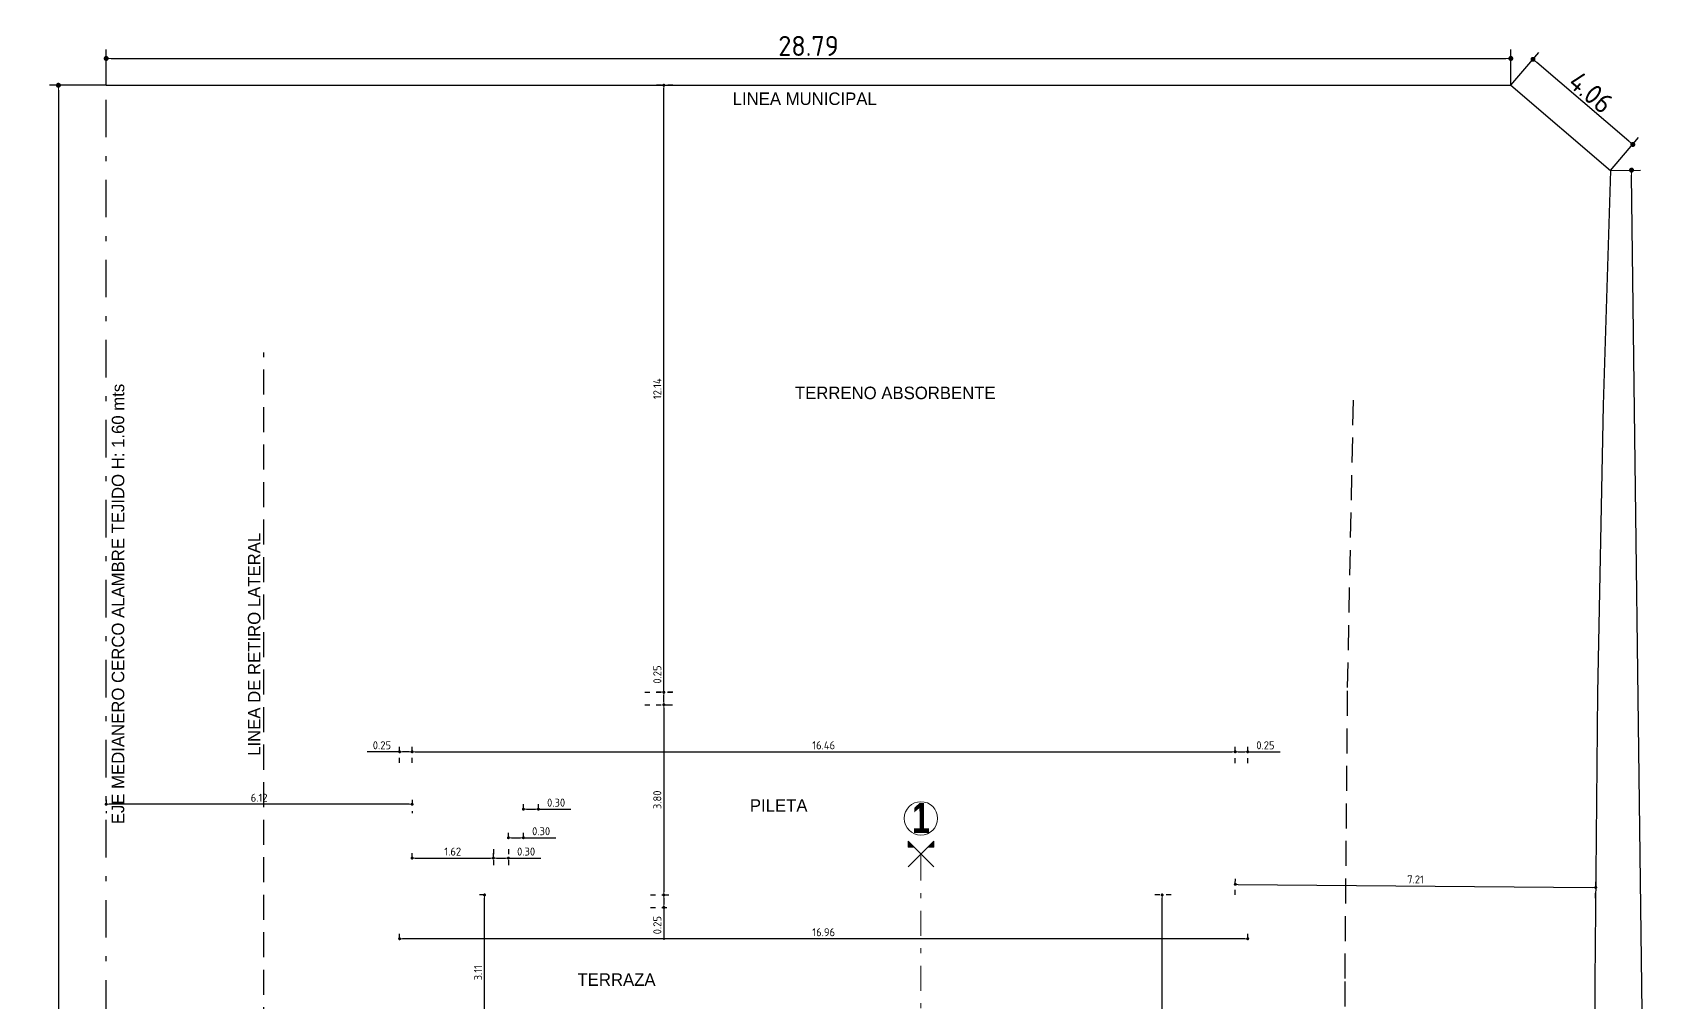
# Model space of a CAD drawing. Extents: x 233 to 569, y -241 to -74.
# Drawn here: x 233.48 to 266.27, y -166.08 to -146.7 of the extents above; entities that cross this region are included whole.
import ezdxf
from ezdxf.enums import TextEntityAlignment as Align

# ---------------------------------------------------------------- set-up
doc = ezdxf.new("R2010")
doc.units = 0
doc.header["$MEASUREMENT"] = 0
for name, pattern in [('CENTER', [2, 1.25, -0.25, 0.25, -0.25]), ('DASHDOT', [1, 0.5, -0.25, 0, -0.25]), ('DOT2', [0.125, 0, -0.125]), ('TRAZOS', [0.75, 0.5, -0.25])]:
    doc.linetypes.add(name, pattern=pattern)
doc.layers.get('0').update_dxf_attribs({"linetype": 'CONTINUOUS', "lineweight": 50})
doc.layers.get('DEFPOINTS').update_dxf_attribs({"linetype": 'CONTINUOUS'})
for name, color, linetype, lineweight in [('00 EJES DE REPLANTEO MODEL 1 Y 2', 1, 'CENTER', 20), ('COTAS', 1, 'CONTINUOUS', 9), ('TECHOS', 3, 'CONTINUOUS', 40), ('TEXTOGREEN', 3, 'CONTINUOUS', 40)]:
    doc.layers.add(name, color=color, linetype=linetype, lineweight=lineweight)
doc.layers.add('2D TERRENO RETIROS', color=205, linetype='CONTINUOUS')
doc.layers.add('2D TERRENOS', color=2, linetype='CONTINUOUS')
doc.styles.add('ARIAL', font='')
doc.styles.add('DIN', font='bahnschrift.ttf')
doc.styles.add('SANSSERIFBOLD', font='', dxfattribs={"width": 0.8, "height": 0.32774})
doc.styles.get("Standard").update_dxf_attribs({"font": 'bahnschrift.ttf'})
doc.styles.get('ARIAL').set_extended_font_data('DIN')
doc.styles.get('SANSSERIFBOLD').set_extended_font_data('Sitka Banner Semibold', bold=True)
doc.dimstyles.new('PLANTA', dxfattribs={"dimscale": 0, "dimtxt": 0.16, "dimasz": 0.06, "dimexe": 0.18, "dimexo": 0, "dimgap": 0.05, "dimtad": 1, "dimzin": 0, "dimdsep": 46, "dimtxsty": 'ARIAL', "dimblk1": 'DOT', "dimblk2": 'DOT', "dimsah": 1, "dimcen": 0.09, "dimclrd": 1, "dimclre": 1, "dimclrt": 3, "dimadec": 0, "dimazin": 0, "dimtfac": 1, "dimtofl": 0, "dimtmove": 0, "dimatfit": 3, "dimldrblk": 'DOT', "dimfxl": 0.18, "dimtolj": 1, "dimtzin": 0, "dimarcsym": 0})
doc.dimstyles.new('TERRENO100', dxfattribs={"dimscale": 0, "dimtxt": 0.4, "dimasz": 0.1, "dimexe": 0.18, "dimexo": 0, "dimgap": 0.05, "dimtad": 1, "dimzin": 0, "dimdsep": 46, "dimtxsty": 'ARIAL', "dimblk1": 'DOT', "dimblk2": 'DOT', "dimsah": 1, "dimcen": 0.09, "dimclrd": 1, "dimclre": 1, "dimclrt": 7, "dimadec": 0, "dimazin": 0, "dimtfac": 1, "dimtofl": 0, "dimtmove": 0, "dimatfit": 3, "dimldrblk": 'DOT', "dimfxl": 1, "dimtolj": 1, "dimtzin": 0, "dimarcsym": 0})

# ---------------------------------------------------------------- blocks, each defined once
blk = doc.blocks.new('_DOT')
at = {"color": 0, "linetype": 'ByBlock'}
blk.add_line((-0.5, 0), (-1, 0), dxfattribs=at)
at = {"color": 0, "linetype": 'ByBlock', "const_width": 0.5}
blk.add_lwpolyline([(-0.25, 0, 1), (0.25, 0, 1)], format="xyb", close=True, dxfattribs=at)
blk = doc.blocks.new('*D297')
at = {"layer": 'COTAS', "color": 1, "linetype": 'DOT2', "lineweight": -2, "transparency": 16777216}
for p, q in [((241.06, -161.074), (241.06, -160.894)), ((257.517, -161.074), (257.517, -160.894))]:
    blk.add_line(p, q, dxfattribs=at)
at = {"layer": 'COTAS', "color": 1, "lineweight": -2, "transparency": 16777216}
blk.add_line((241.12, -161.074), (257.457, -161.074), dxfattribs=at)
at = {"layer": 'DEFPOINTS', "color": 0, "transparency": 16777216}
for p in [(241.06, -161.074), (257.517, -161.074), (257.517, -161.074)]:
    blk.add_point(p, dxfattribs=at)
at = {"layer": 'COTAS', "color": 1, "lineweight": -2, "transparency": 16777216, "xscale": 0.06, "yscale": 0.06, "zscale": 0.06, "rotation": 180}
blk.add_blockref('_DOT', (241.06, -161.074), dxfattribs=at)
at = {"layer": 'COTAS', "color": 1, "lineweight": -2, "transparency": 16777216, "xscale": 0.06, "yscale": 0.06, "zscale": 0.06}
blk.add_blockref('_DOT', (257.517, -161.074), dxfattribs=at)
at = {"layer": 'COTAS', "color": 3, "transparency": 16777216, "insert": (249.289, -160.944), "char_height": 0.16, "attachment_point": 5, "style": 'ARIAL'}
blk.add_mtext('\\A1;16.46', dxfattribs=at)
blk = doc.blocks.new('*D298')
at = {"layer": 'COTAS', "color": 1, "linetype": 'DOT2', "lineweight": -2, "transparency": 16777216}
for p, q in [((246.092, -160.133), (246.272, -160.133)), ((246.092, -163.936), (246.272, -163.936))]:
    blk.add_line(p, q, dxfattribs=at)
at = {"layer": 'COTAS', "color": 1, "lineweight": -2, "transparency": 16777216}
blk.add_line((246.092, -160.193), (246.092, -163.876), dxfattribs=at)
at = {"layer": 'DEFPOINTS', "color": 0, "transparency": 16777216}
for p in [(246.092, -160.133), (246.092, -163.936), (246.092, -163.936)]:
    blk.add_point(p, dxfattribs=at)
at = {"layer": 'COTAS', "color": 1, "lineweight": -2, "transparency": 16777216, "xscale": 0.06, "yscale": 0.06, "zscale": 0.06}
for p, rotation in [((246.092, -160.133), 90), ((246.092, -163.936), 270)]:
    blk.add_blockref('_DOT', p, dxfattribs=dict(at, rotation=rotation))
at = {"layer": 'COTAS', "color": 3, "transparency": 16777216, "insert": (245.962, -162.034), "char_height": 0.16, "attachment_point": 5, "rotation": 90, "style": 'ARIAL'}
blk.add_mtext('\\A1;3.80', dxfattribs=at)
blk = doc.blocks.new('*D299')
at = {"layer": 'COTAS', "color": 1, "linetype": 'DOT2', "lineweight": -2, "transparency": 16777216}
for p, q in [((242.508, -163.936), (242.328, -163.936)), ((242.508, -167.046), (242.328, -167.046))]:
    blk.add_line(p, q, dxfattribs=at)
at = {"layer": 'COTAS', "color": 1, "lineweight": -2, "transparency": 16777216}
blk.add_line((242.508, -166.986), (242.508, -163.996), dxfattribs=at)
at = {"layer": 'DEFPOINTS', "color": 0, "transparency": 16777216}
for p in [(242.508, -163.936), (242.508, -163.936), (242.508, -167.046)]:
    blk.add_point(p, dxfattribs=at)
at = {"layer": 'COTAS', "color": 1, "lineweight": -2, "transparency": 16777216, "xscale": 0.06, "yscale": 0.06, "zscale": 0.06}
for p, rotation in [((242.508, -163.936), 90), ((242.508, -167.046), 270)]:
    blk.add_blockref('_DOT', p, dxfattribs=dict(at, rotation=rotation))
at = {"layer": 'COTAS', "color": 3, "transparency": 16777216, "insert": (242.378, -165.491), "char_height": 0.16, "attachment_point": 5, "rotation": 90, "style": 'ARIAL'}
blk.add_mtext('\\A1;3.11', dxfattribs=at)
blk = doc.blocks.new('*D300')
at = {"layer": 'COTAS', "color": 1, "linetype": 'DOT2', "lineweight": -2, "transparency": 16777216}
for p, q in [((256.236, -163.936), (255.876, -163.936)), ((256.236, -169.306), (255.876, -169.306))]:
    blk.add_line(p, q, dxfattribs=at)
at = {"layer": 'COTAS', "color": 1, "lineweight": -2, "transparency": 16777216}
blk.add_line((256.056, -169.246), (256.056, -163.996), dxfattribs=at)
at = {"layer": 'DEFPOINTS', "color": 0, "transparency": 16777216}
for p in [(256.056, -163.936), (256.236, -163.936), (256.236, -169.306)]:
    blk.add_point(p, dxfattribs=at)
at = {"layer": 'COTAS', "color": 1, "lineweight": -2, "transparency": 16777216, "xscale": 0.06, "yscale": 0.06, "zscale": 0.06}
for p, rotation in [((256.056, -163.936), 90), ((256.056, -169.306), 270)]:
    blk.add_blockref('_DOT', p, dxfattribs=dict(at, rotation=rotation))
at = {"layer": 'COTAS', "color": 3, "transparency": 16777216, "insert": (255.926, -166.621), "char_height": 0.16, "attachment_point": 5, "rotation": 90, "style": 'ARIAL'}
blk.add_mtext('\\A1;5.37', dxfattribs=at)
blk = doc.blocks.new('*D301')
at = {"layer": 'COTAS', "color": 1, "linetype": 'DOT2', "lineweight": -2, "transparency": 16777216}
for p, q in [((240.81, -164.812), (240.81, -164.632)), ((257.767, -164.812), (257.767, -164.632))]:
    blk.add_line(p, q, dxfattribs=at)
at = {"layer": 'COTAS', "color": 1, "lineweight": -2, "transparency": 16777216}
blk.add_line((257.707, -164.812), (240.87, -164.812), dxfattribs=at)
at = {"layer": 'DEFPOINTS', "color": 0, "transparency": 16777216}
for p in [(240.81, -164.812), (240.81, -164.812), (257.767, -164.812)]:
    blk.add_point(p, dxfattribs=at)
at = {"layer": 'COTAS', "color": 1, "lineweight": -2, "transparency": 16777216, "xscale": 0.06, "yscale": 0.06, "zscale": 0.06, "rotation": 180}
blk.add_blockref('_DOT', (240.81, -164.812), dxfattribs=at)
at = {"layer": 'COTAS', "color": 1, "lineweight": -2, "transparency": 16777216, "xscale": 0.06, "yscale": 0.06, "zscale": 0.06}
blk.add_blockref('_DOT', (257.767, -164.812), dxfattribs=at)
at = {"layer": 'COTAS', "color": 3, "transparency": 16777216, "insert": (249.289, -164.682), "char_height": 0.16, "attachment_point": 5, "style": 'ARIAL'}
blk.add_mtext('\\A1;16.96', dxfattribs=at)
blk = doc.blocks.new('*D375')
at = {"layer": 'COTAS', "color": 1, "linetype": 'DOT2', "lineweight": -2, "transparency": 16777216}
for p, q in [((241.06, -163.199), (241.06, -163.019)), ((242.685, -163.199), (242.685, -163.019))]:
    blk.add_line(p, q, dxfattribs=at)
at = {"layer": 'COTAS', "color": 1, "lineweight": -2, "transparency": 16777216}
blk.add_line((241.12, -163.199), (242.625, -163.199), dxfattribs=at)
at = {"layer": 'DEFPOINTS', "color": 0, "transparency": 16777216}
for p in [(241.06, -163.199), (242.685, -163.199), (242.685, -163.199)]:
    blk.add_point(p, dxfattribs=at)
at = {"layer": 'COTAS', "color": 1, "lineweight": -2, "transparency": 16777216, "xscale": 0.06, "yscale": 0.06, "zscale": 0.06, "rotation": 180}
blk.add_blockref('_DOT', (241.06, -163.199), dxfattribs=at)
at = {"layer": 'COTAS', "color": 1, "lineweight": -2, "transparency": 16777216, "xscale": 0.06, "yscale": 0.06, "zscale": 0.06}
blk.add_blockref('_DOT', (242.685, -163.199), dxfattribs=at)
at = {"layer": 'COTAS', "color": 3, "transparency": 16777216, "insert": (241.872, -163.069), "char_height": 0.16, "attachment_point": 5, "style": 'ARIAL'}
blk.add_mtext('\\A1;1.62', dxfattribs=at)
blk = doc.blocks.new('*D376')
at = {"layer": 'COTAS', "color": 1, "linetype": 'DOT2', "lineweight": -2, "transparency": 16777216}
for p, q in [((242.685, -163.019), (242.685, -163.379)), ((242.985, -163.019), (242.985, -163.379))]:
    blk.add_line(p, q, dxfattribs=at)
at = {"layer": 'COTAS', "color": 1, "lineweight": -2, "transparency": 16777216}
for p, q in [((242.745, -163.199), (242.925, -163.199)), ((242.985, -163.199), (243.632, -163.199))]:
    blk.add_line(p, q, dxfattribs=at)
at = {"layer": 'DEFPOINTS', "color": 0, "transparency": 16777216}
for p in [(242.685, -163.019), (242.985, -163.019), (242.985, -163.199)]:
    blk.add_point(p, dxfattribs=at)
at = {"layer": 'COTAS', "color": 1, "lineweight": -2, "transparency": 16777216, "xscale": 0.06, "yscale": 0.06, "zscale": 0.06, "rotation": 180}
blk.add_blockref('_DOT', (242.685, -163.199), dxfattribs=at)
at = {"layer": 'COTAS', "color": 1, "lineweight": -2, "transparency": 16777216, "xscale": 0.06, "yscale": 0.06, "zscale": 0.06}
blk.add_blockref('_DOT', (242.985, -163.199), dxfattribs=at)
at = {"layer": 'COTAS', "color": 3, "transparency": 16777216, "insert": (243.339, -163.069), "char_height": 0.16, "attachment_point": 5, "style": 'ARIAL'}
blk.add_mtext('\\A1;0.30', dxfattribs=at)
blk = doc.blocks.new('*D377')
at = {"layer": 'COTAS', "color": 1, "linetype": 'DOT2', "lineweight": -2, "transparency": 16777216}
for p, q in [((242.985, -162.792), (242.985, -162.612)), ((243.285, -162.792), (243.285, -162.612))]:
    blk.add_line(p, q, dxfattribs=at)
at = {"layer": 'COTAS', "color": 1, "lineweight": -2, "transparency": 16777216}
for p, q in [((243.045, -162.792), (243.225, -162.792)), ((243.285, -162.792), (243.932, -162.792))]:
    blk.add_line(p, q, dxfattribs=at)
at = {"layer": 'DEFPOINTS', "color": 0, "transparency": 16777216}
for p in [(242.985, -162.792), (243.285, -162.792), (243.285, -162.792)]:
    blk.add_point(p, dxfattribs=at)
at = {"layer": 'COTAS', "color": 1, "lineweight": -2, "transparency": 16777216, "xscale": 0.06, "yscale": 0.06, "zscale": 0.06, "rotation": 180}
blk.add_blockref('_DOT', (242.985, -162.792), dxfattribs=at)
at = {"layer": 'COTAS', "color": 1, "lineweight": -2, "transparency": 16777216, "xscale": 0.06, "yscale": 0.06, "zscale": 0.06}
blk.add_blockref('_DOT', (243.285, -162.792), dxfattribs=at)
at = {"layer": 'COTAS', "color": 3, "transparency": 16777216, "insert": (243.639, -162.662), "char_height": 0.16, "attachment_point": 5, "style": 'ARIAL'}
blk.add_mtext('\\A1;0.30', dxfattribs=at)
blk = doc.blocks.new('*D378')
at = {"layer": 'COTAS', "color": 1, "linetype": 'DOT2', "lineweight": -2, "transparency": 16777216}
for p, q in [((243.285, -162.221), (243.285, -162.041)), ((243.585, -162.221), (243.585, -162.041))]:
    blk.add_line(p, q, dxfattribs=at)
at = {"layer": 'COTAS', "color": 1, "lineweight": -2, "transparency": 16777216}
for p, q in [((243.345, -162.221), (243.525, -162.221)), ((243.585, -162.221), (244.232, -162.221))]:
    blk.add_line(p, q, dxfattribs=at)
at = {"layer": 'DEFPOINTS', "color": 0, "transparency": 16777216}
for p in [(243.285, -162.221), (243.585, -162.221), (243.585, -162.221)]:
    blk.add_point(p, dxfattribs=at)
at = {"layer": 'COTAS', "color": 1, "lineweight": -2, "transparency": 16777216, "xscale": 0.06, "yscale": 0.06, "zscale": 0.06, "rotation": 180}
blk.add_blockref('_DOT', (243.285, -162.221), dxfattribs=at)
at = {"layer": 'COTAS', "color": 1, "lineweight": -2, "transparency": 16777216, "xscale": 0.06, "yscale": 0.06, "zscale": 0.06}
blk.add_blockref('_DOT', (243.585, -162.221), dxfattribs=at)
at = {"layer": 'COTAS', "color": 3, "transparency": 16777216, "insert": (243.939, -162.091), "char_height": 0.16, "attachment_point": 5, "style": 'ARIAL'}
blk.add_mtext('\\A1;0.30', dxfattribs=at)
blk = doc.blocks.new('*D379')
at = {"layer": 'COTAS', "color": 1, "lineweight": -2, "transparency": 16777216}
for p, q in [((246.092, -159.883), (246.092, -159.235)), ((246.092, -160.073), (246.092, -159.943))]:
    blk.add_line(p, q, dxfattribs=at)
at = {"layer": 'COTAS', "color": 1, "linetype": 'DOT2', "lineweight": -2, "transparency": 16777216}
for p, q in [((245.715, -159.883), (246.272, -159.883)), ((245.715, -160.133), (246.272, -160.133))]:
    blk.add_line(p, q, dxfattribs=at)
at = {"layer": 'DEFPOINTS', "color": 0, "transparency": 16777216}
for p in [(245.715, -159.883), (246.092, -159.883), (245.715, -160.133)]:
    blk.add_point(p, dxfattribs=at)
at = {"layer": 'COTAS', "color": 1, "lineweight": -2, "transparency": 16777216, "xscale": 0.06, "yscale": 0.06, "zscale": 0.06}
for p, rotation in [((246.092, -159.883), 90), ((246.092, -160.133), 270)]:
    blk.add_blockref('_DOT', p, dxfattribs=dict(at, rotation=rotation))
at = {"layer": 'COTAS', "color": 3, "transparency": 16777216, "insert": (245.962, -159.529), "char_height": 0.16, "attachment_point": 5, "rotation": 90, "style": 'ARIAL'}
blk.add_mtext('\\A1;0.25', dxfattribs=at)
blk = doc.blocks.new('*D380')
at = {"layer": 'COTAS', "color": 1, "linetype": 'DOT2', "lineweight": -2, "transparency": 16777216}
for p, q in [((245.825, -163.936), (246.272, -163.936)), ((245.825, -164.186), (246.272, -164.186))]:
    blk.add_line(p, q, dxfattribs=at)
at = {"layer": 'COTAS', "color": 1, "lineweight": -2, "transparency": 16777216}
for p, q in [((246.092, -163.996), (246.092, -164.126)), ((246.092, -164.186), (246.092, -164.833))]:
    blk.add_line(p, q, dxfattribs=at)
at = {"layer": 'DEFPOINTS', "color": 0, "transparency": 16777216}
for p in [(245.825, -163.936), (245.825, -164.186), (246.092, -164.186)]:
    blk.add_point(p, dxfattribs=at)
at = {"layer": 'COTAS', "color": 1, "lineweight": -2, "transparency": 16777216, "xscale": 0.06, "yscale": 0.06, "zscale": 0.06}
for p, rotation in [((246.092, -163.936), 90), ((246.092, -164.186), 270)]:
    blk.add_blockref('_DOT', p, dxfattribs=dict(at, rotation=rotation))
at = {"layer": 'COTAS', "color": 3, "transparency": 16777216, "insert": (245.962, -164.54), "char_height": 0.16, "attachment_point": 5, "rotation": 90, "style": 'ARIAL'}
blk.add_mtext('\\A1;0.25', dxfattribs=at)
blk = doc.blocks.new('*D381')
at = {"layer": 'COTAS', "color": 1, "linetype": 'DOT2', "lineweight": -2, "transparency": 16777216}
for p, q in [((240.81, -161.297), (240.81, -160.894)), ((241.06, -161.297), (241.06, -160.894))]:
    blk.add_line(p, q, dxfattribs=at)
at = {"layer": 'COTAS', "color": 1, "lineweight": -2, "transparency": 16777216}
for p, q in [((240.81, -161.074), (240.162, -161.074)), ((241, -161.074), (240.87, -161.074))]:
    blk.add_line(p, q, dxfattribs=at)
at = {"layer": 'DEFPOINTS', "color": 0, "transparency": 16777216}
for p in [(240.81, -161.074), (240.81, -161.297), (241.06, -161.297)]:
    blk.add_point(p, dxfattribs=at)
at = {"layer": 'COTAS', "color": 1, "lineweight": -2, "transparency": 16777216, "xscale": 0.06, "yscale": 0.06, "zscale": 0.06, "rotation": 180}
blk.add_blockref('_DOT', (240.81, -161.074), dxfattribs=at)
at = {"layer": 'COTAS', "color": 1, "lineweight": -2, "transparency": 16777216, "xscale": 0.06, "yscale": 0.06, "zscale": 0.06}
blk.add_blockref('_DOT', (241.06, -161.074), dxfattribs=at)
at = {"layer": 'COTAS', "color": 3, "transparency": 16777216, "insert": (240.456, -160.944), "char_height": 0.16, "attachment_point": 5, "style": 'ARIAL'}
blk.add_mtext('\\A1;0.25', dxfattribs=at)
blk = doc.blocks.new('*D382')
at = {"layer": 'COTAS', "color": 1, "linetype": 'DOT2', "lineweight": -2, "transparency": 16777216}
for p, q in [((257.517, -161.303), (257.517, -160.894)), ((257.767, -161.303), (257.767, -160.894))]:
    blk.add_line(p, q, dxfattribs=at)
at = {"layer": 'COTAS', "color": 1, "lineweight": -2, "transparency": 16777216}
for p, q in [((257.577, -161.074), (257.707, -161.074)), ((257.767, -161.074), (258.415, -161.074))]:
    blk.add_line(p, q, dxfattribs=at)
at = {"layer": 'DEFPOINTS', "color": 0, "transparency": 16777216}
for p in [(257.517, -161.303), (257.767, -161.074), (257.767, -161.303)]:
    blk.add_point(p, dxfattribs=at)
at = {"layer": 'COTAS', "color": 1, "lineweight": -2, "transparency": 16777216, "xscale": 0.06, "yscale": 0.06, "zscale": 0.06, "rotation": 180}
blk.add_blockref('_DOT', (257.517, -161.074), dxfattribs=at)
at = {"layer": 'COTAS', "color": 1, "lineweight": -2, "transparency": 16777216, "xscale": 0.06, "yscale": 0.06, "zscale": 0.06}
blk.add_blockref('_DOT', (257.767, -161.074), dxfattribs=at)
at = {"layer": 'COTAS', "color": 3, "transparency": 16777216, "insert": (258.121, -160.944), "char_height": 0.16, "attachment_point": 5, "style": 'ARIAL'}
blk.add_mtext('\\A1;0.25', dxfattribs=at)
blk = doc.blocks.new('*D383')
at = {"layer": 'COTAS', "color": 1, "linetype": 'DOT2', "lineweight": -2, "transparency": 16777216}
for p, q in [((257.517, -163.936), (257.521, -163.544)), ((264.723, -163.999), (264.726, -163.607))]:
    blk.add_line(p, q, dxfattribs=at)
at = {"layer": 'COTAS', "color": 1, "lineweight": -2, "transparency": 16777216}
blk.add_line((257.579, -163.724), (264.665, -163.787), dxfattribs=at)
at = {"layer": 'DEFPOINTS', "color": 0, "transparency": 16777216}
for p in [(257.517, -163.936), (264.725, -163.787), (264.723, -163.999)]:
    blk.add_point(p, dxfattribs=at)
at = {"layer": 'COTAS', "color": 1, "lineweight": -2, "transparency": 16777216, "xscale": 0.06, "yscale": 0.06, "zscale": 0.06}
for p, rotation in [((257.519, -163.724), 179.4946479050901), ((264.725, -163.787), 359.4946479050901)]:
    blk.add_blockref('_DOT', p, dxfattribs=dict(at, rotation=rotation))
at = {"layer": 'COTAS', "color": 3, "transparency": 16777216, "insert": (261.123, -163.626), "char_height": 0.16, "attachment_point": 5, "rotation": 359.4946, "style": 'ARIAL'}
blk.add_mtext('\\A1;7.21', dxfattribs=at)
blk = doc.blocks.new('*D384')
at = {"layer": 'COTAS', "color": 1, "linetype": 'DOT2', "lineweight": -2, "transparency": 16777216}
for p, q in [((234.943, -162.034), (234.943, -162.303)), ((241.06, -162.034), (241.06, -162.303))]:
    blk.add_line(p, q, dxfattribs=at)
at = {"layer": 'COTAS', "color": 1, "lineweight": -2, "transparency": 16777216}
blk.add_line((241, -162.123), (235.003, -162.123), dxfattribs=at)
at = {"layer": 'DEFPOINTS', "color": 0, "transparency": 16777216}
for p in [(234.943, -162.034), (234.943, -162.123), (241.06, -162.034)]:
    blk.add_point(p, dxfattribs=at)
at = {"layer": 'COTAS', "color": 1, "lineweight": -2, "transparency": 16777216, "xscale": 0.06, "yscale": 0.06, "zscale": 0.06, "rotation": 180}
blk.add_blockref('_DOT', (234.943, -162.123), dxfattribs=at)
at = {"layer": 'COTAS', "color": 1, "lineweight": -2, "transparency": 16777216, "xscale": 0.06, "yscale": 0.06, "zscale": 0.06}
blk.add_blockref('_DOT', (241.06, -162.123), dxfattribs=at)
at = {"layer": 'COTAS', "color": 3, "transparency": 16777216, "insert": (238.001, -161.993), "char_height": 0.16, "attachment_point": 5, "style": 'ARIAL'}
blk.add_mtext('\\A1;6.12', dxfattribs=at)
blk = doc.blocks.new('*D385')
at = {"layer": 'COTAS', "color": 1, "linetype": 'DOT2', "lineweight": -2, "transparency": 16777216}
for p, q in [((246.272, -147.747), (245.912, -147.747)), ((246.272, -159.883), (245.912, -159.883))]:
    blk.add_line(p, q, dxfattribs=at)
at = {"layer": 'COTAS', "color": 1, "lineweight": -2, "transparency": 16777216}
blk.add_line((246.092, -159.823), (246.092, -147.807), dxfattribs=at)
at = {"layer": 'DEFPOINTS', "color": 0, "transparency": 16777216}
for p in [(246.092, -147.747), (246.272, -147.747), (246.272, -159.883)]:
    blk.add_point(p, dxfattribs=at)
at = {"layer": 'COTAS', "color": 1, "lineweight": -2, "transparency": 16777216, "xscale": 0.06, "yscale": 0.06, "zscale": 0.06}
for p, rotation in [((246.092, -147.747), 90), ((246.092, -159.883), 270)]:
    blk.add_blockref('_DOT', p, dxfattribs=dict(at, rotation=rotation))
at = {"layer": 'COTAS', "color": 3, "transparency": 16777216, "insert": (245.962, -153.815), "char_height": 0.16, "attachment_point": 5, "rotation": 90, "style": 'ARIAL'}
blk.add_mtext('\\A1;12.14', dxfattribs=at)
blk = doc.blocks.new('*D386')
at = {"layer": 'COTAS', "color": 1, "lineweight": -2, "transparency": 16777216}
for p, q in [((234.943, -147.747), (233.808, -147.747)), ((233.988, -147.847), (233.988, -196.687)), ((234.943, -196.787), (233.808, -196.787))]:
    blk.add_line(p, q, dxfattribs=at)
at = {"layer": 'DEFPOINTS', "color": 0, "transparency": 16777216}
for p in [(234.943, -147.747), (233.988, -196.787), (234.943, -196.787)]:
    blk.add_point(p, dxfattribs=at)
at = {"layer": 'COTAS', "color": 1, "lineweight": -2, "transparency": 16777216, "xscale": 0.1, "yscale": 0.1, "zscale": 0.1}
for p, rotation in [((233.988, -147.747), 90), ((233.988, -196.787), 270)]:
    blk.add_blockref('_DOT', p, dxfattribs=dict(at, rotation=rotation))
at = {"layer": 'COTAS', "color": 7, "transparency": 16777216, "insert": (233.738, -172.267), "char_height": 0.4, "attachment_point": 5, "rotation": 90, "style": 'ARIAL'}
blk.add_mtext('\\A1;75.14', dxfattribs=at)
blk = doc.blocks.new('*D389')
at = {"layer": 'COTAS', "color": 1, "lineweight": -2, "transparency": 16777216}
for p, q in [((265.023, -149.45), (265.621, -149.442)), ((266.063, -198.335), (265.443, -149.544)), ((265.646, -198.44), (266.244, -198.433))]:
    blk.add_line(p, q, dxfattribs=at)
at = {"layer": 'DEFPOINTS', "color": 0, "transparency": 16777216}
for p in [(265.023, -149.45), (265.441, -149.444), (265.646, -198.44)]:
    blk.add_point(p, dxfattribs=at)
at = {"layer": 'COTAS', "color": 1, "lineweight": -2, "transparency": 16777216, "xscale": 0.1, "yscale": 0.1, "zscale": 0.1}
for p, rotation in [((265.441, -149.444), 90.72849751114745), ((266.064, -198.435), 270.7284975111475)]:
    blk.add_blockref('_DOT', p, dxfattribs=dict(at, rotation=rotation))
at = {"layer": 'COTAS', "color": 7, "transparency": 16777216, "insert": (266.003, -173.937), "char_height": 0.4, "attachment_point": 5, "rotation": 270.7285, "style": 'ARIAL'}
blk.add_mtext('\\A1;73.85', dxfattribs=at)
blk = doc.blocks.new('*D390')
at = {"layer": 'COTAS', "color": 1, "lineweight": -2, "transparency": 16777216}
for p, q in [((234.943, -147.747), (234.943, -147.031)), ((235.043, -147.211), (262.928, -147.211)), ((263.028, -147.747), (263.028, -147.031))]:
    blk.add_line(p, q, dxfattribs=at)
at = {"layer": 'DEFPOINTS', "color": 0, "transparency": 16777216}
for p in [(263.028, -147.211), (234.943, -147.747), (263.028, -147.747)]:
    blk.add_point(p, dxfattribs=at)
at = {"layer": 'COTAS', "color": 1, "lineweight": -2, "transparency": 16777216, "xscale": 0.1, "yscale": 0.1, "zscale": 0.1, "rotation": 180}
blk.add_blockref('_DOT', (234.943, -147.211), dxfattribs=at)
at = {"layer": 'COTAS', "color": 1, "lineweight": -2, "transparency": 16777216, "xscale": 0.1, "yscale": 0.1, "zscale": 0.1}
blk.add_blockref('_DOT', (263.028, -147.211), dxfattribs=at)
at = {"layer": 'COTAS', "color": 7, "transparency": 16777216, "insert": (248.986, -146.961), "char_height": 0.4, "attachment_point": 5, "style": 'ARIAL'}
blk.add_mtext('\\A1;28.79', dxfattribs=at)
blk = doc.blocks.new('*D391')
at = {"layer": 'COTAS', "color": 1, "lineweight": -2, "transparency": 16777216}
for p, q in [((263.028, -147.747), (263.588, -147.092)), ((265.39, -148.866), (263.547, -147.293)), ((265.023, -149.45), (265.583, -148.794))]:
    blk.add_line(p, q, dxfattribs=at)
at = {"layer": 'DEFPOINTS', "color": 0, "transparency": 16777216}
for p in [(263.471, -147.229), (263.028, -147.747), (265.023, -149.45)]:
    blk.add_point(p, dxfattribs=at)
at = {"layer": 'COTAS', "color": 1, "lineweight": -2, "transparency": 16777216, "xscale": 0.1, "yscale": 0.1, "zscale": 0.1}
for p, rotation in [((263.471, -147.229), 139.5159627671162), ((265.466, -148.931), 319.5159627671162)]:
    blk.add_blockref('_DOT', p, dxfattribs=dict(at, rotation=rotation))
at = {"layer": 'COTAS', "color": 7, "transparency": 16777216, "insert": (264.631, -147.89), "char_height": 0.4, "attachment_point": 5, "rotation": 319.516, "style": 'ARIAL'}
blk.add_mtext('\\A1;4.06', dxfattribs=at)

msp = doc.modelspace()

# ---------------------------------------------------------------- hatches: boundary and pattern name
at = {"layer": '00 EJES DE REPLANTEO MODEL 1 Y 2', "linetype": 'Continuous'}
for points in [[(250.979, -162.8638), (250.979, -162.9838), (251.099, -162.9838)], [(251.3681, -162.9838), (251.4881, -162.9838), (251.4881, -162.8638)]]:
    msp.add_hatch(color=256, dxfattribs=at).paths.add_polyline_path(points)

# ---------------------------------------------------------------- linework, layer by layer
for p, q in [((251.4881, -163.3729), (250.979, -162.8638)), ((251.4881, -162.8638), (250.979, -163.3729))]:
    msp.add_line(p, q, dxfattribs=at)
at = {"layer": '00 EJES DE REPLANTEO MODEL 1 Y 2', "linetype": 'DASHDOT'}
msp.add_line((251.2336, -195.5506), (251.2336, -163.1183), dxfattribs=at)
at = {"layer": '00 EJES DE REPLANTEO MODEL 1 Y 2', "linetype": 'Continuous'}
for points in [[(250.979, -162.8638), (250.979, -162.9838), (251.099, -162.9838)], [(251.4881, -162.8638), (251.4881, -162.9838), (251.3681, -162.9838)]]:
    msp.add_lwpolyline(points, dxfattribs=at)
msp.add_circle((251.2336, -162.4047), 0.3334, dxfattribs=at)
at = {"layer": '2D TERRENO RETIROS', "color": 252, "linetype": 'TRAZOS', "true_color": 0x939598}
for p, q in [((259.8742, -154.0408), (259.7578, -159.8004)), ((259.757, -159.8573), (259.7062, -165.6169)), ((259.706, -165.6647), (259.7102, -171.398))]:
    msp.add_line(p, q, dxfattribs=at)
msp.add_lwpolyline([(259.7085, -167.3414), (259.7085, -169.5807), (260.4705, -195.5173), (238.0926, -192.1814), (238.0926, -153.0908)], dxfattribs=at)
at = {"layer": '2D TERRENOS', "ltscale": 1.5}
for p, q in [((234.9429, -147.7473), (263.0284, -147.7473)), ((263.0284, -147.7473), (265.0229, -149.4498)), ((265.0229, -149.4498), (264.8754, -154.1419)), ((264.8754, -154.1419), (264.7589, -159.9015)), ((264.7589, -159.9015), (264.7081, -165.661)), ((264.7081, -165.661), (264.7124, -171.3943))]:
    msp.add_line(p, q, dxfattribs=at)
at = {"layer": '2D TERRENOS', "linetype": 'DASHDOT', "ltscale": 1.5}
msp.add_line((234.9429, -196.7873), (234.9429, -147.7473), dxfattribs=at)

# ---------------------------------------------------------------- texts
at = {"layer": '00 EJES DE REPLANTEO MODEL 1 Y 2', "linetype": 'Continuous', "style": 'SANSSERIFBOLD', "width": 0.8}
msp.add_text('1', height=0.6, rotation=0.12774, dxfattribs=at).set_placement((251.2335, -162.3959), align=Align.MIDDLE_CENTER)
at = {"layer": 'TECHOS', "style": 'DIN'}
msp.add_text('LINEA MUNICIPAL', height=0.25, dxfattribs=at).set_placement((247.4701, -148.1418))
for s, p in [('EJE MEDIANERO CERCO ALAMBRE TEJIDO H: 1.60 mts', (235.3046, -162.5217)), ('LINEA DE RETIRO LATERAL', (238.0263, -161.1548))]:
    msp.add_text(s, height=0.25, rotation=90, dxfattribs=at).set_placement(p)
at = {"layer": 'TEXTOGREEN'}
for s, p in [('TERRENO ABSORBENTE', (248.7139, -154.0233)), ('PILETA', (247.8133, -162.273)), ('TERRAZA', (244.3666, -165.7536))]:
    msp.add_text(s, height=0.25, dxfattribs=at).set_placement(p)

# ---------------------------------------------------------------- dimensions: what is measured, and where the dimension line sits
at = {"layer": 'COTAS'}
for p1, p2, distance, text, picture, middle in [((234.9429, -147.7473), (263.0284, -147.7473), 0.5362, '28.79', '*D390', (248.9856, -146.9611)), ((265.0229, -149.4498), (263.0284, -147.7473), -0.6821, '4.06', '*D391', (264.6308, -147.8896)), ((234.9429, -147.7473), (234.9429, -196.7873), -0.9546, '75.14', '*D386', (233.7383, -172.2673)), ((265.6458, -198.4405), (265.0229, -149.4498), -0.4185, '73.85', '*D389', (266.0028, -173.9366))]:
    dim = msp.add_aligned_dim(p1=p1, p2=p2, distance=distance, text=text, dimstyle='TERRENO100', override={"dimscale": 1}, dxfattribs=at)
    dim.commit()
    dim.dimension.update_dxf_attribs({"geometry": picture, "text_midpoint": middle})
for p1, p2, distance, picture, middle in [((246.2718, -159.8829), (246.2718, -147.7473), 0.18, '*D385', (245.9618, -153.8151)), ((245.7146, -160.1329), (245.7146, -159.8829), -0.3772, '*D379', (245.9618, -159.5291)), ((246.0918, -160.1329), (246.0918, -163.9357), 0, '*D298', (245.9618, -162.0343)), ((241.06, -161.297), (240.81, -161.297), -0.2227, '*D381', (240.4562, -160.9442)), ((241.06, -161.0742), (257.5171, -161.0742), 0, '*D297', (249.2886, -160.9442)), ((257.5171, -161.3026), (257.7671, -161.3026), 0.2284, '*D382', (258.1209, -160.9442)), ((241.06, -162.0343), (234.9429, -162.0343), 0.0887, '*D384', (238.0015, -161.993)), ((243.2847, -162.2206), (243.5847, -162.2206), 0, '*D378', (243.9385, -162.0906)), ((242.9847, -162.7924), (243.2847, -162.7924), 0, '*D377', (243.6385, -162.6624)), ((241.06, -163.1992), (242.6847, -163.1992), 0, '*D375', (241.8724, -163.0692)), ((242.6847, -163.0192), (242.9847, -163.0192), -0.18, '*D376', (243.3385, -163.0692)), ((257.5171, -163.9357), (264.7228, -163.9993), 0.2119, '*D383', (261.1229, -163.6256)), ((242.5084, -167.0463), (242.5084, -163.9357), 0, '*D299', (242.3784, -165.491)), ((245.8246, -163.9357), (245.8246, -164.1857), 0.2672, '*D380', (245.9618, -164.5395)), ((256.2363, -169.3064), (256.2363, -163.9357), 0.18, '*D300', (255.9263, -166.621)), ((257.7671, -164.8122), (240.81, -164.8122), 0, '*D301', (249.2886, -164.6822))]:
    dim = msp.add_aligned_dim(p1=p1, p2=p2, distance=distance, dimstyle='PLANTA', override={"dimscale": 1}, dxfattribs=at)
    dim.commit()
    dim.dimension.update_dxf_attribs({"geometry": picture, "text_midpoint": middle})

doc.saveas('drawing.dxf')
